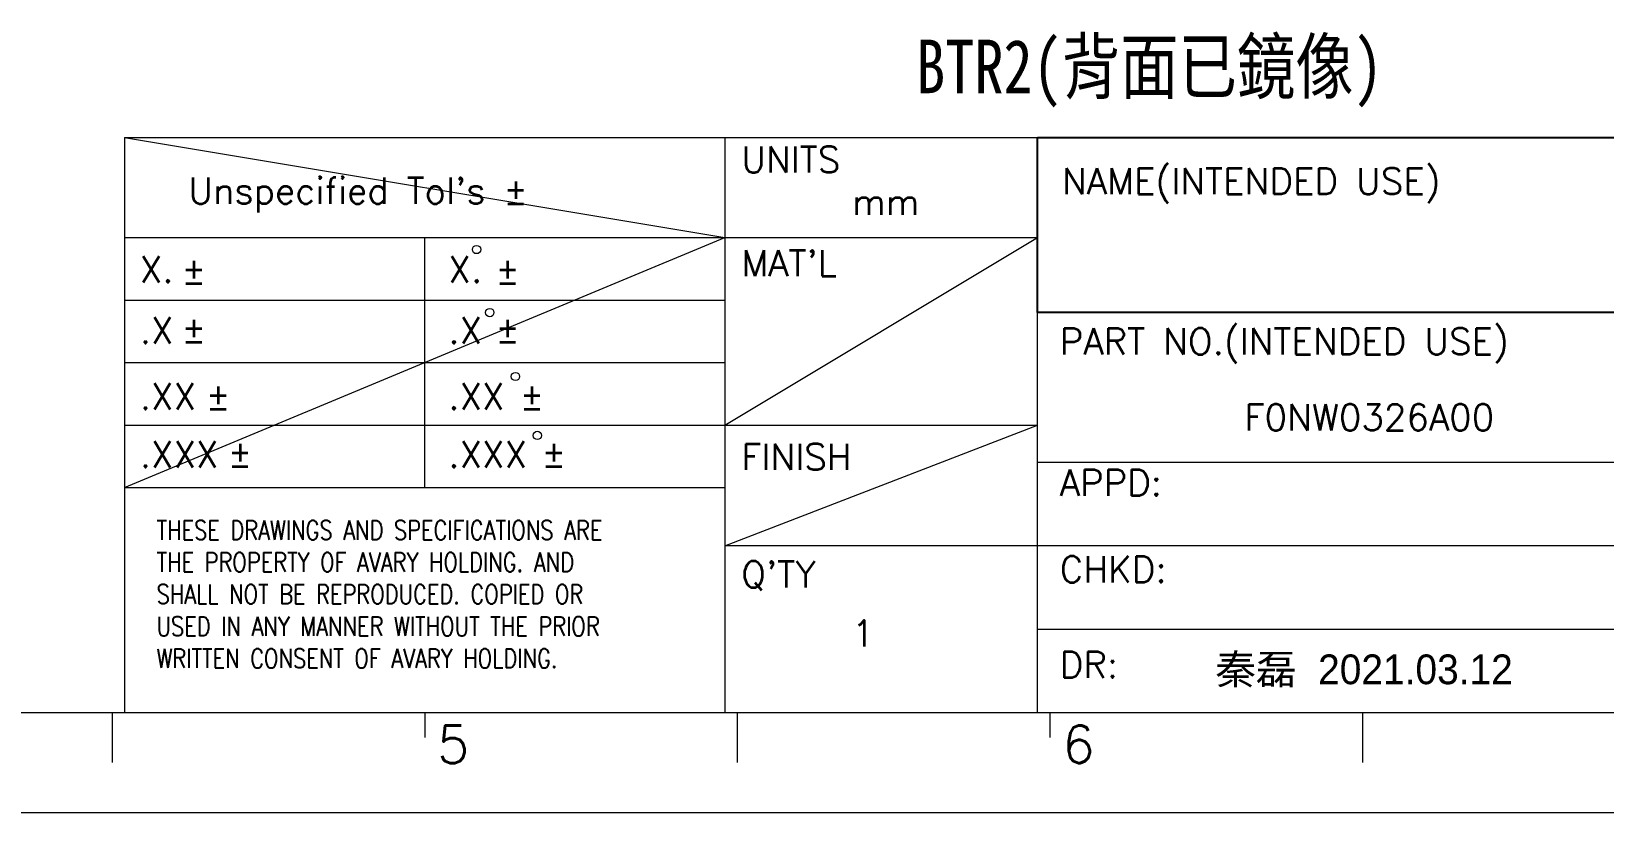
# Model space of a CAD drawing. Header units: millimetres. Extents: x 236 to 1271, y 167 to 899.
# Drawn here: x 753.5 to 1070.7, y 167.2 to 324.8 of the extents above; entities that cross this region are included whole.
import ezdxf
from ezdxf.enums import TextEntityAlignment as Align

# ---------------------------------------------------------------- set-up
doc = ezdxf.new("R2010")
doc.units = ezdxf.units.MM
doc.header["$LTSCALE"] = 23.1
doc.layers.get('0').update_dxf_attribs({"linetype": 'CONTINUOUS'})
doc.layers.add('0PAPERF', color=2, linetype='CONTINUOUS', lineweight=0, plot=False)
doc.layers.add('備註', color=1, linetype='CONTINUOUS')
doc.styles.add('SIMPLEX', font='simplex.shx')
doc.styles.get("Standard").update_dxf_attribs({"font": 'simplex.shx', "width": 0.8})

msp = doc.modelspace()

# ---------------------------------------------------------------- linework, layer by layer
at = {"lineweight": 0}
for p, q in [((772.31759, 303.43069), (772.31759, 187.3702)), ((772.31759, 303.43069), (1239.08258, 303.43069)), ((772.31759, 303.43069), (893.42418, 283.24626)), ((893.42418, 303.43069), (893.42418, 187.3702)), ((956.50053, 187.3702), (956.50053, 303.43069)), ((772.31759, 283.24626), (956.50053, 283.24626)), ((772.31759, 232.78518), (893.42418, 283.24626)), ((832.87089, 232.78518), (832.87089, 283.24626)), ((893.42418, 245.40045), (956.50053, 283.24626)), ((772.31759, 270.63099), (893.42418, 270.63099)), ((1239.08258, 268.10793), (956.50053, 268.10793)), ((772.31759, 258.01572), (893.42418, 258.01572)), ((772.31759, 245.40045), (956.50053, 245.40045)), ((893.42418, 221.01092), (956.50053, 245.40045)), ((1239.08258, 237.83128), (956.50053, 237.83128)), ((772.31759, 232.78518), (893.42418, 232.78518)), ((1080.13018, 221.01092), (893.42418, 221.01092)), ((956.50053, 204.19056), (1080.13018, 204.19056)), ((265.18374, 187.3702), (1239.08258, 187.3702)), ((769.79454, 187.3702), (769.79454, 177.27799)), ((832.87089, 187.3702), (832.87089, 182.3241)), ((895.94724, 187.3702), (895.94724, 177.27799)), ((959.02359, 187.3702), (959.02359, 182.3241)), ((1022.09994, 187.3702), (1022.09994, 177.27799))]:
    msp.add_line(p, q, dxfattribs=at)
msp.add_lwpolyline([(956.50053, 303.43069), (1239.08258, 303.43069), (1239.08258, 268.10793), (956.50053, 268.10793)], close=True)
for centre in [(843.33734, 280.82588), (846.00668, 268.10108), (851.18193, 255.20285), (855.59452, 243.30117)]:
    msp.add_circle(centre, 0.83204, dxfattribs=at)
at = {"layer": '0PAPERF', "lineweight": 0}
msp.add_line((236.16504, 167.18577), (1270.88047, 167.18577), dxfattribs=at)

# ---------------------------------------------------------------- texts
at = {"lineweight": 0, "style": 'SIMPLEX'}
for s, height, p in [('UNITS', 5.298413, (896.7379, 296.34795)), ('NAME(INTENDED USE)', 5.3028981, (961.46604, 291.9736)), ("Unspecified Tol's %%p", 5.2984134, (785.17122, 290.03383)), ('mm', 5.298413, (919.08605, 287.80427)), ('X.', 5.298413, (775.40532, 274.17356)), ('X.', 5.298413, (837.66168, 274.17356)), ("MAT'L", 5.298413, (896.7379, 275.42547)), ('%%p ', 5.298413, (783.79468, 273.97399)), ('%%p ', 5.298413, (847.11072, 273.97399)), ('.X', 5.298413, (775.40532, 261.84791)), ('%%p ', 5.298413, (783.79468, 262.114)), ('.X', 5.298413, (837.66168, 261.84791)), ('%%p ', 5.298413, (847.11072, 262.114)), ('PART NO.(INTENDED USE)', 5.2984134, (960.99255, 259.63667)), ('.XX', 5.298413, (775.40532, 248.55053)), ('.XX', 5.298413, (837.66168, 248.55053)), ('%%p ', 5.298413, (788.69755, 248.61705)), ('%%p ', 5.298413, (852.01359, 248.61705)), ('.XXX', 5.298413, (775.40532, 236.84842)), ('%%p ', 5.298413, (793.11014, 237.04799)), ('.XXX', 5.298413, (837.66168, 236.84842)), ('%%p ', 5.298413, (856.42618, 237.04799)), ('FINISH', 5.298413, (896.7379, 236.33252)), ('APPD:', 5.298413, (960.99255, 231.11276)), ('CHKD:', 5.298413, (960.99255, 213.63177)), ("Q'TY", 5.298413, (896.7379, 212.59784)), ('1', 5.29841, (919.08605, 200.70288)), ('DR:', 5.298413, (960.99255, 194.40657)), ('5', 7.56916, (835.39394, 177.17707)), ('6', 7.56916, (961.54664, 177.17707))]:
    msp.add_text(s, height=height, dxfattribs=at).set_placement(p)
msp.add_text('F0NW0326A00', height=5.2984134, dxfattribs=at).set_placement((1023.47281, 246.97822), align=Align.MIDDLE)
at = {"color": 3, "lineweight": 0, "insert": (778.75811, 226.12943), "char_height": 3.88146964, "width": 106.7896057, "attachment_point": 1}
msp.add_mtext('THESE DRAWINGS AND SPECIFICATIONS ARE THE PROPERTY OF AVARY HOLDING. AND SHALL NOT BE REPRODUCED. COPIED OR USED IN ANY MANNER WITHOUT THE PRIOR WRITTEN CONSENT OF AVARY HOLDING.', dxfattribs=at)
at = {"lineweight": 0, "insert": (992.42037, 199.09479), "char_height": 6, "width": 67.385325, "attachment_point": 1, "style": 'SIMPLEX'}
msp.add_mtext('{\\fPMingLiU|b0|i0|c136|p2;秦磊  2021.03.12}', dxfattribs=at)
at = {"layer": '備註', "linetype": 'Continuous', "insert": (932.02962, 323.18439), "char_height": 10.8, "width": 207.2338614, "attachment_point": 1}
msp.add_mtext('{\\fMingLiU|b0|i0|c136|p0;BTR2(背面已鏡像)}', dxfattribs=at)

doc.saveas('drawing.dxf')
